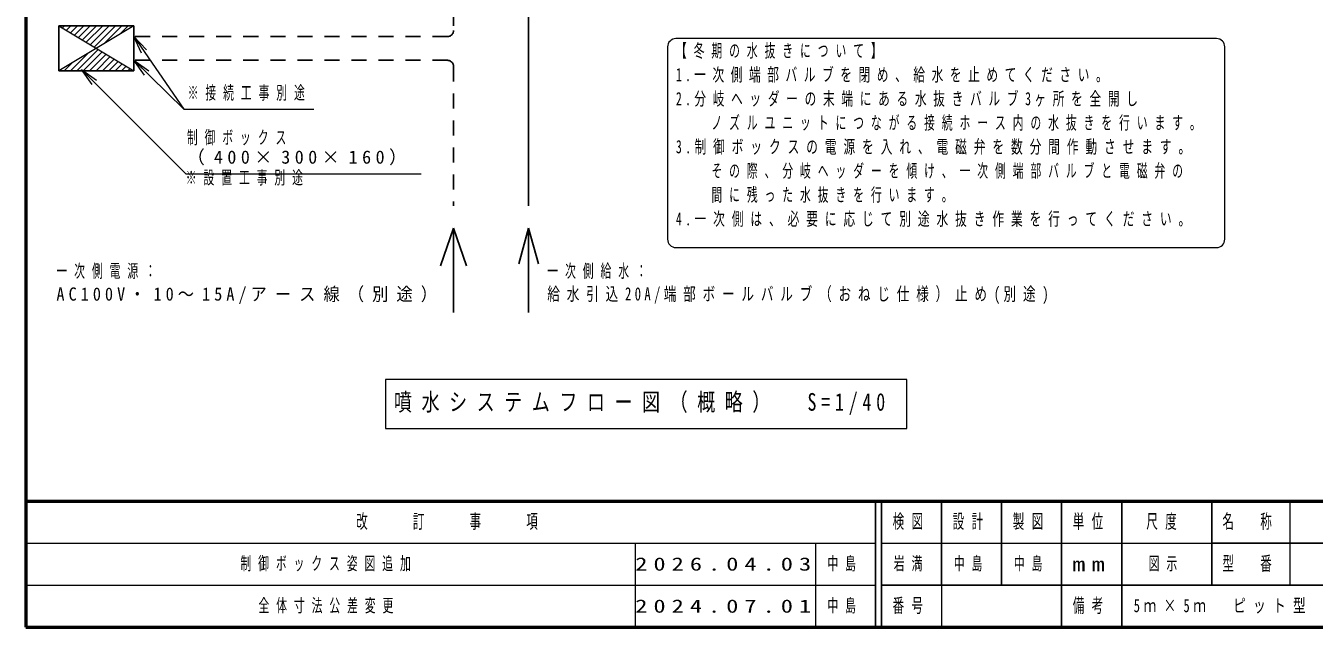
# Model space of a CAD drawing. Units: millimetres on the paper. Extents: x -385 to 0, y -594 to 267.
# Drawn here: x -385 to -170.4, y -594 to -493.9 of the extents above; entities that cross this region are included whole.
import ezdxf

# ---------------------------------------------------------------- set-up
doc = ezdxf.new("R2010")
doc.units = ezdxf.units.MM
doc.linetypes.add('USER1', pattern=[4.5, 2.5, -2])
doc.layers.add('1_40', color=7, linetype='Continuous', lineweight=25)
doc.layers.add('LY_3', color=7, linetype='Continuous', lineweight=13)
doc.layers.add('LY_4', color=7, linetype='Continuous')
doc.styles.add('ＭＳ ゴシック', font='')
doc.styles.get('ＭＳ ゴシック').set_extended_font_data('MS Gothic')

msp = doc.modelspace()

# ---------------------------------------------------------------- linework, layer by layer
at = {"layer": '1_40', "linetype": 'USER1'}
for p, q in [((-313.771, -464.39), (-313.771, -494.678)), ((-314.771, -495.678), (-366.992, -495.678)), ((-314.771, -499.645), (-366.992, -499.645)), ((-313.771, -500.645), (-313.771, -523.851))]:
    msp.add_line(p, q, dxfattribs=at)
at = {"layer": '1_40'}
for p, q in [((-301.271, -477.598), (-301.271, -523.851)), ((-379.492, -493.895), (-366.992, -493.895)), ((-379.492, -501.395), (-379.492, -493.895)), ((-366.992, -493.895), (-366.992, -501.395)), ((-366.992, -501.395), (-379.492, -501.395)), ((-313.771, -527.601), (-315.954, -533.842)), ((-313.771, -527.601), (-311.588, -533.842)), ((-313.771, -527.601), (-313.771, -541.644)), ((-301.271, -527.601), (-302.908, -533.5)), ((-301.271, -527.601), (-299.635, -533.5)), ((-301.271, -527.601), (-301.271, -541.644))]:
    msp.add_line(p, q, dxfattribs=at)
at = {"layer": '1_40', "lineweight": 13}
for p, q in [((-366.992, -493.895), (-379.492, -501.395)), ((-379.492, -493.895), (-366.992, -501.395)), ((-378.532, -493.895), (-378.892, -494.255)), ((-377.472, -493.895), (-378.229, -494.652)), ((-376.411, -493.895), (-377.566, -495.05)), ((-375.35, -493.895), (-376.903, -495.448)), ((-374.29, -493.895), (-376.241, -495.846)), ((-373.229, -493.895), (-375.578, -496.243)), ((-372.168, -493.895), (-374.915, -496.641)), ((-371.108, -493.895), (-374.252, -497.039)), ((-370.047, -493.895), (-373.589, -497.437)), ((-368.986, -493.895), (-371.978, -496.887)), ((-367.926, -493.895), (-369.327, -495.296)), ((-366.992, -495.678), (-365.297, -498.154)), ((-366.992, -495.678), (-364.884, -497.871)), ((-365.71, -498.436), (-366.992, -495.678)), ((-366.992, -495.678), (-358.696, -507.794)), ((-278.129, -497.423), (-278.129, -529.423)), ((-186.729, -496.023), (-276.729, -496.023)), ((-185.329, -529.423), (-185.329, -497.423)), ((-374.63, -498.478), (-377.547, -501.395)), ((-372.926, -497.834), (-376.486, -501.395)), ((-372.263, -498.232), (-375.426, -501.395)), ((-371.6, -498.63), (-374.365, -501.395)), ((-370.937, -499.028), (-373.304, -501.395)), ((-370.274, -499.425), (-372.244, -501.395)), ((-369.611, -499.823), (-371.183, -501.395)), ((-366.992, -499.645), (-364.852, -501.747)), ((-366.992, -499.645), (-364.501, -501.39)), ((-365.202, -502.104), (-366.992, -499.645)), ((-377.282, -500.069), (-378.608, -501.395)), ((-375.712, -501.182), (-373.591, -503.304)), ((-375.712, -501.182), (-373.237, -502.95)), ((-373.944, -503.657), (-375.712, -501.182)), ((-368.948, -500.221), (-370.122, -501.395)), ((-368.286, -500.619), (-369.062, -501.395)), ((-367.623, -501.016), (-368.001, -501.395)), ((-276.729, -530.823), (-186.729, -530.823)), ((-325.09, -552.785), (-325.09, -560.918)), ((-238.29, -552.785), (-325.09, -552.785)), ((-238.29, -560.918), (-238.29, -552.785)), ((-325.09, -560.918), (-238.29, -560.918))]:
    msp.add_line(p, q, dxfattribs=at)
for points in [[(-366.992, -499.645), (-358.696, -507.794), (-337.038, -507.794)], [(-375.712, -501.182), (-358.353, -518.541), (-319.172, -518.541)]]:
    msp.add_lwpolyline(points, dxfattribs=at)
at = {"layer": '1_40', "linetype": 'USER1'}
for centre, start, end in [((-314.771, -494.678), 270, 0), ((-314.771, -500.645), 0, 90)]:
    msp.add_arc(centre, 1, start, end, dxfattribs=at)
at = {"layer": '1_40', "lineweight": 13}
for centre, start, end in [((-276.729, -497.423), 90, 180), ((-186.729, -497.423), 0, 90), ((-276.729, -529.423), 180, 270), ((-186.729, -529.423), 270, 0)]:
    msp.add_arc(centre, 1.4, start, end, dxfattribs=at)
at = {"layer": 'LY_3', "lineweight": 50}
for p, q in [((-385, -327), (-385, -594)), ((-385, -573), (0, -573)), ((-385, -594), (0, -594))]:
    msp.add_line(p, q, dxfattribs=at)
at = {"layer": 'LY_3', "color": 211, "lineweight": 25}
for p, q in [((-243.5, -573), (-243.5, -594)), ((-242.5, -573), (-242.5, -594)), ((-232.5, -573), (-232.5, -587)), ((-222.5, -573), (-222.5, -587)), ((-212.5, -573), (-212.5, -594)), ((-202.5, -573), (-202.5, -587)), ((-187.5, -573), (-187.5, -587)), ((-187.5, -580), (-70, -580)), ((-242.5, -587), (0, -587))]:
    msp.add_line(p, q, dxfattribs=at)
at = {"layer": 'LY_3'}
for p, q in [((-174.5, -573), (-174.5, -587)), ((-385, -580), (-243.5, -580)), ((-283.5, -580), (-283.5, -594)), ((-253.5, -580), (-253.5, -594)), ((-242.5, -580), (-187.5, -580)), ((-385, -587), (-243.5, -587)), ((-232.5, -587), (-232.5, -594))]:
    msp.add_line(p, q, dxfattribs=at)
at = {"layer": 'LY_3', "lineweight": 25}
msp.add_line((-202.5, -587), (-202.5, -594), dxfattribs=at)

# ---------------------------------------------------------------- texts
at = {"layer": '1_40', "style": 'ＭＳ ゴシック'}
for s, insert, char_height, attachment_point in [('\\T1.64;\\W0.6;【冬期の水抜きについて】', (-276.729, -496.923), 2.199, 1), ('\\T1.56;\\W0.65;1.一次側端部バルブを閉め、給水を止めてください。', (-276.729, -500.923), 2.199, 1), ('\\T1.64;\\W0.6;※接続工事別途', (-358.038, -505.144), 2.199, 4), ('\\T1.57;\\W0.65;2.分岐ヘッダーの末端にある水抜きバルブ3ヶ所を全開し', (-276.729, -504.923), 2.199, 1), ('\\T1.64;\\W0.6;\u3000\u3000ノズルユニットにつながる接続ホース内の水抜きを行います。', (-276.729, -508.923), 2.199, 1), ('\\T1.64;\\W0.6;制御ボックス', (-358.172, -512.591), 2.199, 4), ('\\T1.59;\\W0.65;3.制御ボックスの電源を入れ、電磁弁を数分間作動させます。', (-276.729, -512.923), 2.199, 1), ('\\T1.5;（400×300×160）', (-358.172, -515.891), 2.199, 4), ('\\T1.64;\\W0.6;\u3000\u3000その際、分岐ヘッダーを傾け、一次側端部バルブと電磁弁の', (-276.729, -516.923), 2.199, 1), ('\\T1.64;\\W0.6;※設置工事別途', (-358.353, -518.041), 2.199, 1), ('\\T1.64;\\W0.6;\u3000\u3000間に残った水抜きを行います。', (-276.729, -520.923), 2.199, 1), ('\\T1.59;\\W0.65;4.一次側は、必要に応じて別途水抜き作業を行ってください。', (-276.729, -524.923), 2.199, 1), ('\\T1.64;\\W0.6;一次側電源：', (-379.893, -534.81), 2.199, 4), ('\\T1.64;\\W0.6;一次側給水：', (-298.143, -534.81), 2.199, 4), ('\\T1.5;\\W0.9;AC100V・10～15A/アース線（別途）', (-379.893, -538.81), 2.199, 4), ('\\T1.54;\\W0.7;給水引込20A/端部ボールバルブ（おねじ仕様）止め(別途)', (-298.143, -538.81), 2.199, 4), ('\\T1.53;\\W0.75;噴水システムフロー図（概略）\u3000S=1/40', (-323.69, -556.851), 2.933, 4)]:
    msp.add_mtext(s, dxfattribs=dict(at, insert=insert, char_height=char_height, attachment_point=attachment_point))
at = {"layer": 'LY_3', "color": 4, "char_height": 2.346, "attachment_point": 5, "style": 'ＭＳ ゴシック'}
for s, insert in [('\\T1.64;\\W0.6;改\u3000\u3000訂\u3000\u3000事\u3000\u3000項', (-314.25, -576.5)), ('\\T1.64;\\W0.6;検図', (-237.5, -576.5)), ('\\T1.64;\\W0.6;設計', (-227.5, -576.5)), ('\\T1.64;\\W0.6;製図', (-217.5, -576.5)), ('\\T1.64;\\W0.6;単位', (-207.5, -576.5)), ('\\T1.64;\\W0.6;尺度', (-195.25, -576.5)), ('\\T1.64;\\W0.6;名\u3000称', (-181, -576.5)), ('\\T1.5;\\W1.35;mm', (-207.5, -583.5)), ('\\T1.64;\\W0.6;型\u3000番', (-181, -583.5)), ('\\T1.64;\\W0.6;番号', (-237.5, -590.5)), ('\\T1.64;\\W0.6;備考', (-207.5, -590.5))]:
    msp.add_mtext(s, dxfattribs=dict(at, insert=insert))
at = {"layer": 'LY_4', "char_height": 2.199, "style": 'ＭＳ ゴシック'}
for s, insert, attachment_point in [('\\T1.64;\\W0.6;制御ボックス姿図追加', (-349.25, -583.5), 4), ('\\T1.5;\\W1.35;2026.04.03', (-283.5, -583.5), 4), ('\\T1.64;\\W0.6;中島', (-251.5, -583.5), 4), ('\\T1.64;\\W0.6;岩満', (-237.5, -583.5), 5), ('\\T1.64;\\W0.6;中島', (-227.5, -583.5), 5), ('\\T1.64;\\W0.6;中島', (-217.5, -583.5), 5), ('\\T1.64;\\W0.6;図示', (-198, -583.5), 4), ('\\T1.64;\\W0.6;全体寸法公差変更', (-346.25, -590.5), 4), ('\\T1.5;\\W1.35;2024.07.01', (-283.5, -590.5), 4), ('\\T1.64;\\W0.6;中島', (-251.5, -590.5), 4), ('\\T1.58;\\W0.7;5ｍ×5ｍ\u3000ピット型', (-200.5, -590.5), 4)]:
    msp.add_mtext(s, dxfattribs=dict(at, insert=insert, attachment_point=attachment_point))

doc.saveas('drawing.dxf')
